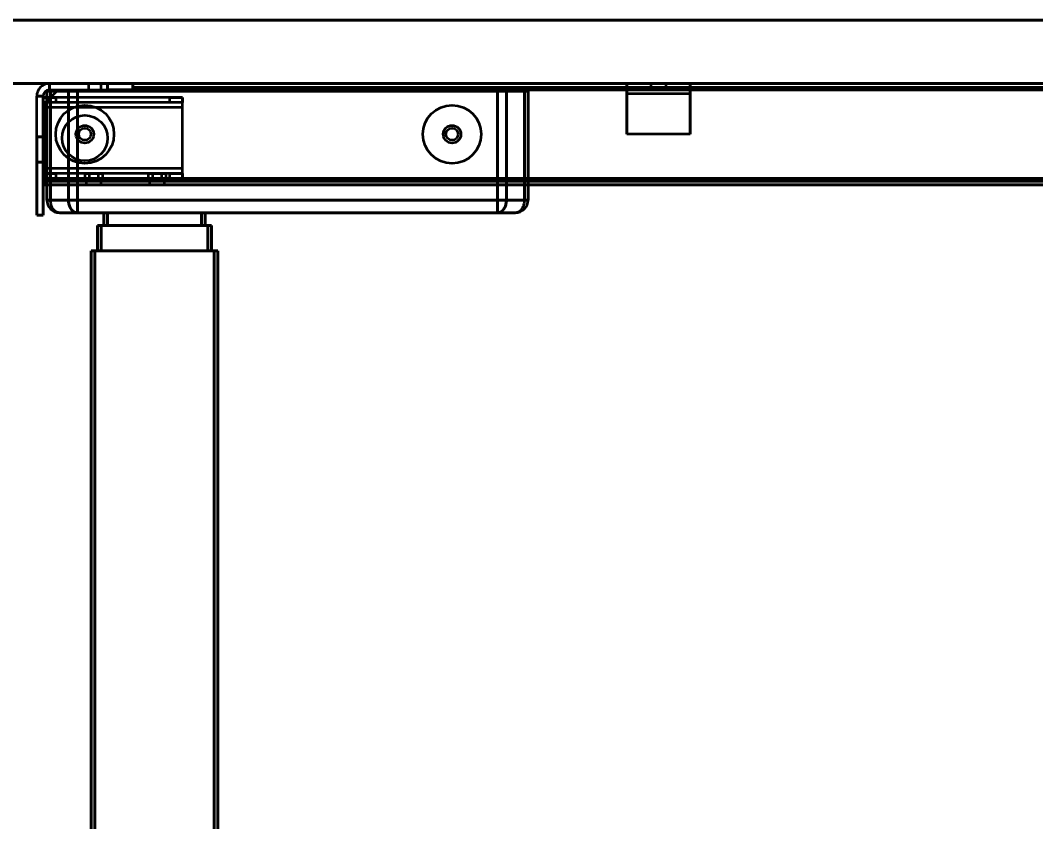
# Model space of a CAD drawing. Header units: millimetres. Extents: x -176 to 3932, y -325 to 2058.
# Drawn here: x 71.2 to 472.2, y 1682.8 to 1999.3 of the extents above; entities that cross this region are included whole.
import ezdxf

# ---------------------------------------------------------------- set-up
doc = ezdxf.new("R2010")
doc.units = ezdxf.units.MM
doc.styles.get("Standard").update_dxf_attribs({"font": 'arial.ttf'})
doc.dimstyles.new('CGJ', dxfattribs={"dimscale": 13, "dimtxt": 2.25, "dimasz": 2.25, "dimexe": 1, "dimexo": 1.25, "dimgap": 1.15, "dimtad": 1, "dimtoh": 1, "dimdec": 1, "dimdsep": 46, "dimtxsty": 'Standard', "dimcen": 0, "dimclrd": 2, "dimclre": 2, "dimclrt": 2, "dimadec": 0, "dimazin": 0, "dimtfac": 1, "dimtdec": 1, "dimtmove": 0, "dimatfit": 0, "dimfxl": 1, "dimtolj": 1, "dimtzin": 0, "dimlwe": -1, "dimarcsym": 2})

# ---------------------------------------------------------------- blocks, each defined once
blk = doc.blocks.new('Drawing View2')
at = {"color": 7, "linetype": 'Continuous', "lineweight": 35}
for p, q in [((1340.5, 581), (-109.5, 581)), ((-109.5, 581), (1340.5, 581)), ((-109.5, 556), (1340.5, 556)), ((1340.5, 556), (-109.5, 556)), ((-54.5, 556), (-31.5, 556)), ((-54.5, 553.5), (-54.5, 556)), ((-54.5, 556), (-31.5, 556)), ((-54.5, 556), (-54.5, 553.5)), ((-54.5, 553.5), (-31.5, 553.5)), ((-54.5, 553.5), (-31.5, 553.5)), ((-39, 556), (-39, 553.5)), ((-39, 556), (-39, 553.5)), ((-39, 556), (-39, 553.5)), ((-39, 556), (-39, 553.5)), ((-39, 556), (-34, 556)), ((-34, 556), (-39, 556)), ((-39, 556), (-34, 556)), ((-34, 556), (-39, 556)), ((-39, 553.5), (-34, 553.5)), ((-39, 553.5), (-34, 553.5)), ((-39, 553.5), (-34, 553.5)), ((-39, 553.5), (-34, 553.5)), ((-34, 553.5), (-34, 556)), ((-34, 553.5), (-34, 556)), ((-34, 553.5), (-34, 556)), ((-34, 553.5), (-34, 556)), ((-31.5, 556), (-31.5, 553.5)), ((-31.5, 556), (-21.5, 556)), ((-21.5, 556), (-31.5, 556)), ((-31.5, 553.5), (-31.5, 556)), ((-21.5, 553.5), (-31.5, 553.5)), ((-31.5, 553.5), (-21.5, 553.5)), ((-21.5, 556), (-21.5, 553.5)), ((-21.5, 556), (1252.5, 556)), ((-21.5, 556), (1252.5, 556)), ((-21.5, 553.5), (-21.5, 556)), ((-21.5, 553.5), (-21.5, 556)), ((1252.5, 556), (-21.5, 556)), ((-21.5, 556), (-21.5, 553.5)), ((1252.5, 556), (-21.5, 556)), ((-21.5, 556), (-21.5, 553.5)), ((-21.5, 553.5), (-21.5, 556)), ((-21.5, 553.5), (-21.5, 554.5)), ((-21.5, 554.5), (1252.5, 554.5)), ((-21.5, 554.5), (1252.5, 554.5)), ((-21.5, 554.5), (-21.5, 553.5)), ((1252.5, 554.5), (-21.5, 554.5)), ((1252.5, 554.5), (-21.5, 554.5)), ((-21.5, 553.5), (-21.5, 554.5)), ((-21.5, 554.5), (-21.5, 553.5)), ((-21.5, 553.5), (1252.5, 553.5)), ((-21.5, 553.5), (1252.5, 553.5)), ((-21.5, 553.5), (1252.5, 553.5)), ((-21.5, 553), (-21.5, 553.5)), ((-21.5, 553), (-21.5, 553.5)), ((-21.5, 553.5), (1252.5, 553.5)), ((-21.5, 553.5), (-21.5, 553)), ((-21.5, 553), (-21.5, 553.5)), ((1252.5, 553.5), (-21.5, 553.5)), ((1252.5, 553.5), (-21.5, 553.5)), ((-21.5, 553.5), (-21.5, 553)), ((1252.5, 553.5), (-21.5, 553.5)), ((1252.5, 553.5), (-21.5, 553.5)), ((-21.5, 553.5), (-21.5, 553)), ((-21.5, 553), (-21.5, 553.5)), ((-21.5, 553.5), (-21.5, 553)), ((173.5, 556), (173.5, 554)), ((173.5, 554), (173.5, 556)), ((198.5, 556), (173.5, 556)), ((198.5, 556), (173.5, 556)), ((173.5, 556), (173.5, 552)), ((173.5, 552), (173.5, 556)), ((173.5, 552), (173.5, 554)), ((198.5, 554), (173.5, 554)), ((173.5, 554), (173.5, 552)), ((198.5, 554), (173.5, 554)), ((183, 556), (183, 554)), ((183, 556), (189, 556)), ((183, 554), (189, 554)), ((189, 554), (189, 556)), ((198.5, 556), (198.5, 552)), ((198.5, 552), (198.5, 556)), ((198.5, 556), (198.5, 554)), ((198.5, 554), (198.5, 556)), ((198.5, 552), (198.5, 554)), ((198.5, 554), (198.5, 552)), ((-59.5, 534.91), (-59.5, 551)), ((-59.5, 534.91), (-59.5, 551)), ((-59.5, 551), (-57, 551)), ((-57, 551), (-59.5, 551)), ((-57, 534.91), (-57, 551)), ((-57, 534.91), (-57, 551)), ((-57, 550.5), (-52, 550.5)), ((-2, 550.5), (-57, 550.5)), ((-57, 548.5), (-57, 550.5)), ((-57, 550.5), (-57, 548.5)), ((-57, 546.5), (-57, 550.5)), ((-57, 550.5), (-57, 548.5)), ((-57, 546.5), (-57, 550.5)), ((-2, 550.5), (-57, 550.5)), ((-57, 548.5), (-57, 550.5)), ((-57, 550.5), (-52, 550.5)), ((-51.5, 553), (-56.5, 548)), ((-51.5, 553), (-56.5, 548)), ((-56.5, 548), (-51.5, 553)), ((-56.5, 548), (-51.5, 553)), ((-51.5, 553), (-56.5, 548)), ((-51.5, 553), (-56.5, 548)), ((-56.5, 548), (-51.5, 553)), ((-56.5, 548), (-51.5, 553)), ((-55.5, 553), (-55.5, 510)), ((-55.5, 510), (-55.5, 553)), ((-54.04, 553), (-55.5, 553)), ((-55.5, 553), (-54.04, 553)), ((-46.96, 553), (-54.04, 553)), ((-54.04, 553), (-54.04, 510)), ((-54.04, 510), (-54.04, 553)), ((-54.04, 553), (-46.96, 553)), ((-7, 550.5), (-52, 550.5)), ((-52, 550.5), (-52, 548.5)), ((-7, 550.5), (-52, 550.5)), ((-52, 550.5), (-52, 548.5)), ((-51.5, 553), (-21.5, 553)), ((-51.5, 553), (-21.5, 553)), ((-21.5, 553), (-51.5, 553)), ((-51.5, 553), (-21.5, 553)), ((-21.5, 553), (-51.5, 553)), ((-21.5, 553), (-51.5, 553)), ((-21.5, 553), (-51.5, 553)), ((-51.5, 553), (-21.5, 553)), ((-43.43, 553), (-46.96, 553)), ((-46.96, 510), (-46.96, 553)), ((-46.96, 553), (-46.96, 510)), ((-46.96, 553), (-43.43, 553)), ((-43.43, 553), (-43.43, 510)), ((122.43, 553), (-43.43, 553)), ((-43.43, 510), (-43.43, 553)), ((-43.43, 553), (122.43, 553)), ((-7, 550.5), (-2, 550.5)), ((-7, 548.5), (-7, 550.5)), ((-7, 548.5), (-7, 550.5)), ((-7, 550.5), (-2, 550.5)), ((-2, 550.5), (-2, 548.5)), ((-2, 548.5), (-2, 550.5)), ((-2, 546.5), (-2, 550.5)), ((-2, 546.5), (-2, 550.5)), ((-2, 548.5), (-2, 550.5)), ((-2, 550.5), (-2, 548.5)), ((122.43, 510), (122.43, 553)), ((122.43, 553), (122.43, 510)), ((122.43, 553), (125.96, 553)), ((125.96, 553), (122.43, 553)), ((125.96, 553), (125.96, 510)), ((125.96, 510), (125.96, 553)), ((125.96, 553), (133.04, 553)), ((133.04, 553), (125.96, 553)), ((133.04, 553), (133.04, 510)), ((133.04, 510), (133.04, 553)), ((133.04, 553), (134.5, 553)), ((134.5, 553), (133.04, 553)), ((134.5, 553), (134.5, 510)), ((134.5, 510), (134.5, 553)), ((173.5, 536), (173.5, 552)), ((198.5, 552), (173.5, 552)), ((198.5, 552), (173.5, 552)), ((198.5, 552), (173.5, 552)), ((173.5, 536), (173.5, 552)), ((173.5, 552), (173.5, 536)), ((173.5, 552), (173.5, 536)), ((198.5, 552), (173.5, 552)), ((198.5, 552), (198.5, 536)), ((198.5, 552), (198.5, 536)), ((198.5, 536), (198.5, 552)), ((198.5, 536), (198.5, 552)), ((-52, 548.5), (-57, 548.5)), ((-2, 548.5), (-57, 548.5)), ((-57, 546.5), (-57, 548.5)), ((-2, 548.5), (-57, 548.5)), ((-57, 546.5), (-57, 548.5)), ((-52, 548.5), (-57, 548.5)), ((-2, 546.5), (-57, 546.5)), ((-57, 522.5), (-57, 546.5)), ((-2, 546.5), (-57, 546.5)), ((-57, 522.5), (-57, 546.5)), ((-2, 546.5), (-57, 546.5)), ((-57, 522.5), (-57, 546.5)), ((-2, 546.5), (-57, 546.5)), ((-57, 522.5), (-57, 546.5)), ((-56.5, 518.5), (-56.5, 548)), ((-56.5, 548), (-56.5, 518.5)), ((-56.5, 548), (-56.5, 518.5)), ((-56.5, 518.5), (-56.5, 548)), ((-56.5, 548), (-56.5, 518.5)), ((-56.5, 548), (-56.5, 518.5)), ((-56.5, 518.5), (-56.5, 548)), ((-56.5, 518.5), (-56.5, 548)), ((-7, 548.5), (-52, 548.5)), ((-7, 548.5), (-52, 548.5)), ((-2, 548.5), (-7, 548.5)), ((-2, 548.5), (-7, 548.5)), ((-2, 546.5), (-2, 548.5)), ((-2, 546.5), (-2, 548.5)), ((-2, 522.5), (-2, 546.5)), ((-2, 522.5), (-2, 546.5)), ((-2, 522.5), (-2, 546.5)), ((-2, 522.5), (-2, 546.5)), ((-59.5, 524.98), (-59.5, 534.91)), ((-59.5, 534.91), (-59.5, 524.98)), ((-59.5, 534.91), (-57, 534.91)), ((-57, 534.91), (-59.5, 534.91)), ((-57, 534.91), (-57, 524.98)), ((-57, 524.98), (-57, 534.91)), ((198.5, 536), (173.5, 536)), ((198.5, 536), (173.5, 536)), ((198.5, 536), (173.5, 536)), ((198.5, 536), (173.5, 536)), ((-59.5, 504.07), (-59.5, 524.98)), ((-59.5, 524.98), (-59.5, 504.07)), ((-57, 524.98), (-59.5, 524.98)), ((-59.5, 524.98), (-57, 524.98)), ((-57, 524.98), (-57, 504.07)), ((-57, 504.07), (-57, 524.98)), ((-57, 520.5), (-57, 522.5)), ((-2, 522.5), (-57, 522.5)), ((-57, 518.5), (-57, 522.5)), ((-2, 522.5), (-57, 522.5)), ((-2, 522.5), (-57, 522.5)), ((-57, 520.5), (-57, 522.5)), ((-57, 518.5), (-57, 522.5)), ((-2, 522.5), (-57, 522.5)), ((-2, 518.5), (-2, 522.5)), ((-2, 520.5), (-2, 522.5)), ((-2, 520.5), (-2, 522.5)), ((-2, 518.5), (-2, 522.5)), ((-57, 520.5), (-52, 520.5)), ((-2, 520.5), (-57, 520.5)), ((-57, 518.5), (-57, 520.5)), ((-57, 520.5), (-57, 518.5)), ((-57, 520.5), (-57, 518.5)), ((-2, 520.5), (-57, 520.5)), ((-57, 518.5), (-57, 520.5)), ((-57, 520.5), (-52, 520.5)), ((-2, 518.5), (-57, 518.5)), ((-52, 518.5), (-57, 518.5)), ((-52, 518.5), (-57, 518.5)), ((-2, 518.5), (-57, 518.5)), ((-56.5, 518.5), (-56.5, 516)), ((-56.5, 516), (-56.5, 518.5)), ((-56.5, 518.5), (1287.5, 518.5)), ((-56.5, 518.5), (1287.5, 518.5)), ((-56.5, 517.5), (-56.5, 518.5)), ((-56.5, 518.5), (1287.5, 518.5)), ((-56.5, 518.5), (-56.5, 517.5)), ((-56.5, 518.5), (1287.5, 518.5)), ((-56.5, 516), (-56.5, 518.5)), ((1287.5, 518.5), (-56.5, 518.5)), ((1287.5, 518.5), (-56.5, 518.5)), ((-56.5, 518.5), (-56.5, 517.5)), ((-56.5, 517.5), (-56.5, 518.5)), ((1287.5, 518.5), (-56.5, 518.5)), ((-56.5, 518.5), (-56.5, 516)), ((1287.5, 518.5), (-56.5, 518.5)), ((-56.5, 517.5), (1287.5, 517.5)), ((-56.5, 517.5), (1287.5, 517.5)), ((1287.5, 517.5), (-56.5, 517.5)), ((1287.5, 517.5), (-56.5, 517.5)), ((-7, 520.5), (-52, 520.5)), ((-52, 520.5), (-52, 518.5)), ((-52, 520.5), (-52, 518.5)), ((-7, 520.5), (-52, 520.5)), ((-7, 518.5), (-52, 518.5)), ((-7, 518.5), (-52, 518.5)), ((-40.46, 520.5), (-38.73, 520.5)), ((-38.73, 520.5), (-40.46, 520.5)), ((-40.46, 520.5), (-40.46, 518.5)), ((-40.46, 520.5), (-40.46, 518.5)), ((-40.46, 520.5), (-38.73, 520.5)), ((-38.73, 520.5), (-40.46, 520.5)), ((-38.73, 518.5), (-40.46, 518.5)), ((-40.46, 518.5), (-38.73, 518.5)), ((-40.46, 518.5), (-38.73, 518.5)), ((-38.73, 518.5), (-40.46, 518.5)), ((-40, 517.5), (-40, 516)), ((-40, 517.5), (-40, 516)), ((-34, 517.5), (-40, 517.5)), ((-40, 517.5), (-34, 517.5)), ((-38.73, 520.5), (-38.73, 518.5)), ((-38.73, 520.5), (-35.27, 520.5)), ((-35.27, 520.5), (-38.73, 520.5)), ((-38.73, 520.5), (-38.73, 518.5)), ((-38.73, 520.5), (-38.73, 518.5)), ((-38.73, 520.5), (-38.73, 518.5)), ((-38.73, 520.5), (-35.27, 520.5)), ((-35.27, 520.5), (-38.73, 520.5)), ((-35.27, 518.5), (-38.73, 518.5)), ((-38.73, 518.5), (-35.27, 518.5)), ((-38.73, 518.5), (-35.27, 518.5)), ((-35.27, 518.5), (-38.73, 518.5)), ((-35.27, 520.5), (-35.27, 518.5)), ((-35.27, 520.5), (-33.54, 520.5)), ((-33.54, 520.5), (-35.27, 520.5)), ((-35.27, 520.5), (-35.27, 518.5)), ((-35.27, 520.5), (-35.27, 518.5)), ((-35.27, 520.5), (-35.27, 518.5)), ((-35.27, 520.5), (-33.54, 520.5)), ((-33.54, 520.5), (-35.27, 520.5)), ((-33.54, 518.5), (-35.27, 518.5)), ((-35.27, 518.5), (-33.54, 518.5)), ((-35.27, 518.5), (-33.54, 518.5)), ((-33.54, 518.5), (-35.27, 518.5)), ((-34, 516), (-34, 517.5)), ((-34, 516), (-34, 517.5)), ((-33.54, 520.5), (-33.54, 518.5)), ((-33.54, 520.5), (-33.54, 518.5)), ((-15.46, 520.5), (-13.73, 520.5)), ((-13.73, 520.5), (-15.46, 520.5)), ((-15.46, 520.5), (-15.46, 518.5)), ((-15.46, 520.5), (-13.73, 520.5)), ((-13.73, 520.5), (-15.46, 520.5)), ((-15.46, 520.5), (-15.46, 518.5)), ((-15.46, 518.5), (-13.73, 518.5)), ((-13.73, 518.5), (-15.46, 518.5)), ((-15.46, 518.5), (-13.73, 518.5)), ((-13.73, 518.5), (-15.46, 518.5)), ((-15, 517.5), (-15, 516)), ((-15, 517.5), (-15, 516)), ((-9, 517.5), (-15, 517.5)), ((-15, 517.5), (-9, 517.5)), ((-13.73, 520.5), (-13.73, 518.5)), ((-13.73, 520.5), (-10.27, 520.5)), ((-10.27, 520.5), (-13.73, 520.5)), ((-13.73, 520.5), (-13.73, 518.5)), ((-13.73, 520.5), (-10.27, 520.5)), ((-10.27, 520.5), (-13.73, 520.5)), ((-13.73, 520.5), (-13.73, 518.5)), ((-13.73, 520.5), (-13.73, 518.5)), ((-10.27, 518.5), (-13.73, 518.5)), ((-13.73, 518.5), (-10.27, 518.5)), ((-13.73, 518.5), (-10.27, 518.5)), ((-10.27, 518.5), (-13.73, 518.5)), ((-10.27, 520.5), (-10.27, 518.5)), ((-8.54, 520.5), (-10.27, 520.5)), ((-10.27, 520.5), (-10.27, 518.5)), ((-10.27, 520.5), (-8.54, 520.5)), ((-10.27, 520.5), (-8.54, 520.5)), ((-8.54, 520.5), (-10.27, 520.5)), ((-10.27, 520.5), (-10.27, 518.5)), ((-10.27, 520.5), (-10.27, 518.5)), ((-8.54, 518.5), (-10.27, 518.5)), ((-10.27, 518.5), (-8.54, 518.5)), ((-10.27, 518.5), (-8.54, 518.5)), ((-8.54, 518.5), (-10.27, 518.5)), ((-9, 516), (-9, 517.5)), ((-9, 516), (-9, 517.5)), ((-8.54, 520.5), (-8.54, 518.5)), ((-8.54, 520.5), (-8.54, 518.5)), ((-7, 520.5), (-2, 520.5)), ((-7, 518.5), (-7, 520.5)), ((-7, 518.5), (-7, 520.5)), ((-7, 520.5), (-2, 520.5)), ((-2, 518.5), (-7, 518.5)), ((-2, 518.5), (-7, 518.5)), ((-2, 520.5), (-2, 518.5)), ((-2, 518.5), (-2, 520.5)), ((-2, 518.5), (-2, 520.5)), ((-2, 520.5), (-2, 518.5)), ((-56.5, 516), (1287.5, 516)), ((-56.5, 516), (1287.5, 516)), ((1287.5, 516), (-56.5, 516)), ((1287.5, 516), (-56.5, 516)), ((-40, 516), (-34.01, 516)), ((-40, 516), (-34.01, 516)), ((-15, 516), (-9.01, 516)), ((-15, 516), (-9.01, 516)), ((-54.04, 510), (-55.5, 510)), ((-55.5, 510), (-54.04, 510)), ((-54.04, 510), (-46.96, 510)), ((-46.96, 510), (-54.04, 510)), ((-43.43, 510), (-46.96, 510)), ((-46.96, 510), (-43.43, 510)), ((122.43, 510), (-43.43, 510)), ((-43.43, 510), (122.43, 510)), ((-43.43, 505), (-43.43, 510)), ((-43.43, 510), (-43.43, 505)), ((125.96, 510), (122.43, 510)), ((122.43, 505), (122.43, 510)), ((122.43, 510), (125.96, 510)), ((122.43, 510), (122.43, 505)), ((125.96, 510), (133.04, 510)), ((133.04, 510), (125.96, 510)), ((134.5, 510), (133.04, 510)), ((133.04, 510), (134.5, 510)), ((-59.5, 504.07), (-59.5, 504)), ((-59.5, 504), (-59.5, 504.07)), ((-59.5, 504.07), (-57, 504.07)), ((-57, 504.07), (-59.5, 504.07)), ((-57, 504), (-59.5, 504)), ((-59.5, 504), (-57, 504)), ((-57, 504.07), (-57, 504)), ((-57, 504), (-57, 504.07)), ((-50.5, 505), (-43.43, 505)), ((-43.43, 505), (-50.5, 505)), ((-43.43, 505), (122.43, 505)), ((122.43, 505), (-43.43, 505)), ((-33, 505), (-33, 500)), ((-33, 500), (-33, 505)), ((-31.5, 505), (-33, 505)), ((-33, 505), (-31.5, 505)), ((-31.5, 500), (-31.5, 505)), ((-31.5, 505), (-31.5, 500)), ((-31.5, 505), (5.5, 505)), ((5.5, 505), (-31.5, 505)), ((5.5, 505), (5.5, 500)), ((5.5, 500), (5.5, 505)), ((5.5, 505), (7, 505)), ((7, 505), (5.5, 505)), ((7, 500), (7, 505)), ((7, 505), (7, 500)), ((122.43, 505), (129.5, 505)), ((129.5, 505), (122.43, 505)), ((-35.5, 490), (-35.5, 500)), ((-35.5, 500), (-35.5, 490)), ((-34, 500), (-35.5, 500)), ((-35.5, 500), (-34, 500)), ((-34, 490), (-34, 500)), ((-34, 500), (8, 500)), ((8, 500), (-34, 500)), ((-34, 500), (-34, 490)), ((-31.5, 500), (-33, 500)), ((-33, 500), (-31.5, 500)), ((5.5, 500), (-31.5, 500)), ((-31.5, 500), (5.5, 500)), ((5.5, 500), (7, 500)), ((7, 500), (5.5, 500)), ((8, 500), (8, 490)), ((8, 500), (9.5, 500)), ((9.5, 500), (8, 500)), ((8, 490), (8, 500)), ((9.5, 500), (9.5, 490)), ((9.5, 490), (9.5, 500)), ((-38, -10), (-38, 490)), ((-38, 490), (-38, -10)), ((-38, 490), (-36.5, 490)), ((-36.5, 490), (-38, 490)), ((-36.5, -10), (-36.5, 490)), ((-36.5, 490), (-36.5, -10)), ((-36.5, 490), (10.5, 490)), ((10.5, 490), (-36.5, 490)), ((-34, 490), (-35.5, 490)), ((-35.5, 490), (-34, 490)), ((8, 490), (-34, 490)), ((-34, 490), (8, 490)), ((8, 490), (9.5, 490)), ((9.5, 490), (8, 490)), ((10.5, 490), (12, 490)), ((10.5, 490), (10.5, -10)), ((12, 490), (10.5, 490)), ((10.5, -10), (10.5, 490)), ((12, 490), (12, -10)), ((12, -10), (12, 490))]:
    blk.add_line(p, q, dxfattribs=at)
at = {"color": 7, "linetype": 'Continuous', "lineweight": 35, "flags": 128}
for points in [[(-50.5, 505), (-50.78, 505.02), (-51.05, 505.06), (-51.33, 505.14), (-51.59, 505.24), (-51.85, 505.38), (-52.11, 505.54), (-52.35, 505.74), (-52.58, 505.95), (-52.8, 506.2), (-53, 506.46), (-53.19, 506.75), (-53.36, 507.06), (-53.51, 507.39), (-53.65, 507.73), (-53.77, 508.09), (-53.86, 508.45), (-53.94, 508.83), (-53.99, 509.22), (-54.02, 509.61), (-54.04, 510)], [(-50.5, 505), (-50.78, 505.02), (-51.05, 505.06), (-51.33, 505.14), (-51.59, 505.24), (-51.85, 505.38), (-52.11, 505.54), (-52.35, 505.74), (-52.58, 505.95), (-52.8, 506.2), (-53, 506.46), (-53.19, 506.75), (-53.36, 507.06), (-53.51, 507.39), (-53.65, 507.73), (-53.77, 508.09), (-53.86, 508.45), (-53.94, 508.83), (-53.99, 509.22), (-54.02, 509.61), (-54.04, 510)], [(-43.43, 505), (-43.71, 505.02), (-43.98, 505.06), (-44.25, 505.14), (-44.52, 505.24), (-44.78, 505.38), (-45.03, 505.54), (-45.28, 505.74), (-45.51, 505.95), (-45.73, 506.2), (-45.93, 506.46), (-46.12, 506.75), (-46.29, 507.06), (-46.44, 507.39), (-46.58, 507.73), (-46.7, 508.09), (-46.79, 508.45), (-46.87, 508.83), (-46.92, 509.22), (-46.95, 509.61), (-46.96, 510)], [(-46.96, 510), (-46.95, 509.61), (-46.92, 509.22), (-46.87, 508.83), (-46.79, 508.45), (-46.7, 508.09), (-46.58, 507.73), (-46.44, 507.39), (-46.29, 507.06), (-46.12, 506.75), (-45.93, 506.46), (-45.73, 506.2), (-45.51, 505.95), (-45.28, 505.74), (-45.03, 505.54), (-44.78, 505.38), (-44.52, 505.24), (-44.25, 505.14), (-43.98, 505.06), (-43.71, 505.02), (-43.43, 505)], [(122.43, 505), (122.71, 505.02), (122.98, 505.06), (123.25, 505.14), (123.52, 505.24), (123.78, 505.38), (124.03, 505.54), (124.28, 505.74), (124.51, 505.95), (124.73, 506.2), (124.93, 506.46), (125.12, 506.75), (125.29, 507.06), (125.44, 507.39), (125.58, 507.73), (125.7, 508.09), (125.79, 508.45), (125.87, 508.83), (125.92, 509.22), (125.95, 509.61), (125.96, 510)], [(125.96, 510), (125.95, 509.61), (125.92, 509.22), (125.87, 508.83), (125.79, 508.45), (125.7, 508.09), (125.58, 507.73), (125.44, 507.39), (125.29, 507.06), (125.12, 506.75), (124.93, 506.46), (124.73, 506.2), (124.51, 505.95), (124.28, 505.74), (124.03, 505.54), (123.78, 505.38), (123.52, 505.24), (123.25, 505.14), (122.98, 505.06), (122.71, 505.02), (122.43, 505)], [(133.04, 510), (133.02, 509.61), (132.99, 509.22), (132.94, 508.83), (132.86, 508.45), (132.77, 508.09), (132.65, 507.73), (132.51, 507.39), (132.36, 507.06), (132.19, 506.75), (132, 506.46), (131.8, 506.2), (131.58, 505.95), (131.35, 505.74), (131.11, 505.54), (130.85, 505.38), (130.59, 505.24), (130.33, 505.14), (130.05, 505.06), (129.78, 505.02), (129.5, 505)], [(133.04, 510), (133.02, 509.61), (132.99, 509.22), (132.94, 508.83), (132.86, 508.45), (132.77, 508.09), (132.65, 507.73), (132.51, 507.39), (132.36, 507.06), (132.19, 506.75), (132, 506.46), (131.8, 506.2), (131.58, 505.95), (131.35, 505.74), (131.11, 505.54), (130.85, 505.38), (130.59, 505.24), (130.33, 505.14), (130.05, 505.06), (129.78, 505.02), (129.5, 505)]]:
    blk.add_lwpolyline(points, dxfattribs=at)
at = {"color": 7, "linetype": 'Continuous', "lineweight": 35}
for centre, radius in [((-40.5, 536), 11.5), ((-40.5, 536), 11.5), ((-40.5, 536), 11.5), ((-40.5, 536), 11.5), ((104.5, 536), 11.5), ((104.5, 536), 11.5), ((104.5, 536), 11.5), ((104.5, 536), 11.5), ((-40.5, 534.5), 9), ((-40.5, 534.5), 9), ((-40.5, 534.5), 9), ((-40.5, 534.5), 9), ((-40.5, 536), 3.5), ((-40.5, 536), 3.5), ((-40.5, 536), 3.5), ((-40.5, 536), 3.5), ((-40.5, 536), 2.4), ((-40.5, 536), 2.4), ((-40.5, 536), 2.4), ((-40.5, 536), 2.4), ((104.5, 536), 3.5), ((104.5, 536), 3.5), ((104.5, 536), 3.5), ((104.5, 536), 3.5), ((104.5, 536), 2.4), ((104.5, 536), 2.4), ((104.5, 536), 2.4), ((104.5, 536), 2.4)]:
    blk.add_circle(centre, radius, dxfattribs=at)
for centre, radius, start, end in [((-54.5, 551), 5, 90, 180), ((-54.5, 551), 5, 90, 180), ((-54.5, 551), 2.5, 90, 180), ((-54.5, 551), 2.5, 90, 180), ((-50.5, 510), 5, 180, 270), ((-50.5, 510), 5, 180, 270), ((129.5, 510), 5, 270, 0), ((129.5, 510), 5, 270, 0)]:
    blk.add_arc(centre, radius, start, end, dxfattribs=at)
blk = doc.blocks.new('*D60')
at = {"color": 2, "transparency": 16777216}
for p, q in [((-13.53, 1999.31), (-139.45, 1999.31)), ((106.2, 1366.31), (-139.45, 1366.31))]:
    blk.add_line(p, q, dxfattribs=at)
at = {"color": 2, "lineweight": -2, "transparency": 16777216}
blk.add_line((-126.45, 1395.56), (-126.45, 1970.06), dxfattribs=at)
at = {"color": 2, "lineweight": -3, "transparency": 16777216}
for points in [[(-131.32, 1970.06), (-121.57, 1970.06), (-126.45, 1999.31)], [(-131.32, 1395.56), (-121.57, 1395.56), (-126.45, 1366.31)]]:
    blk.add_solid(points, dxfattribs=at)
at = {"layer": 'Defpoints', "color": 0, "lineweight": -3, "transparency": 16777216}
for p in [(-126.45, 1999.31), (2.72, 1999.31), (122.45, 1366.31)]:
    blk.add_point(p, dxfattribs=at)
at = {"color": 2, "transparency": 16777216, "insert": (-156.33, 1682.81), "char_height": 29.25, "attachment_point": 5, "rotation": 90}
blk.add_mtext('\\A1;750', dxfattribs=at)

msp = doc.modelspace()

# ---------------------------------------------------------------- block references
at = {"linetype": 'Continuous', "lineweight": 0}
msp.add_blockref('Drawing View2', (137.22, 1418.31), dxfattribs=at)

# ---------------------------------------------------------------- dimensions: what is measured, and where the dimension line sits
dim = msp.add_linear_dim(base=(-126.45, 1999.31), p1=(122.45, 1366.31), p2=(2.72, 1999.31), angle=90, text='750', dimstyle='CGJ')
dim.commit()
dim.dimension.update_dxf_attribs({"geometry": '*D60', "text_midpoint": (-156.33, 1682.81)})

doc.saveas('drawing.dxf')
